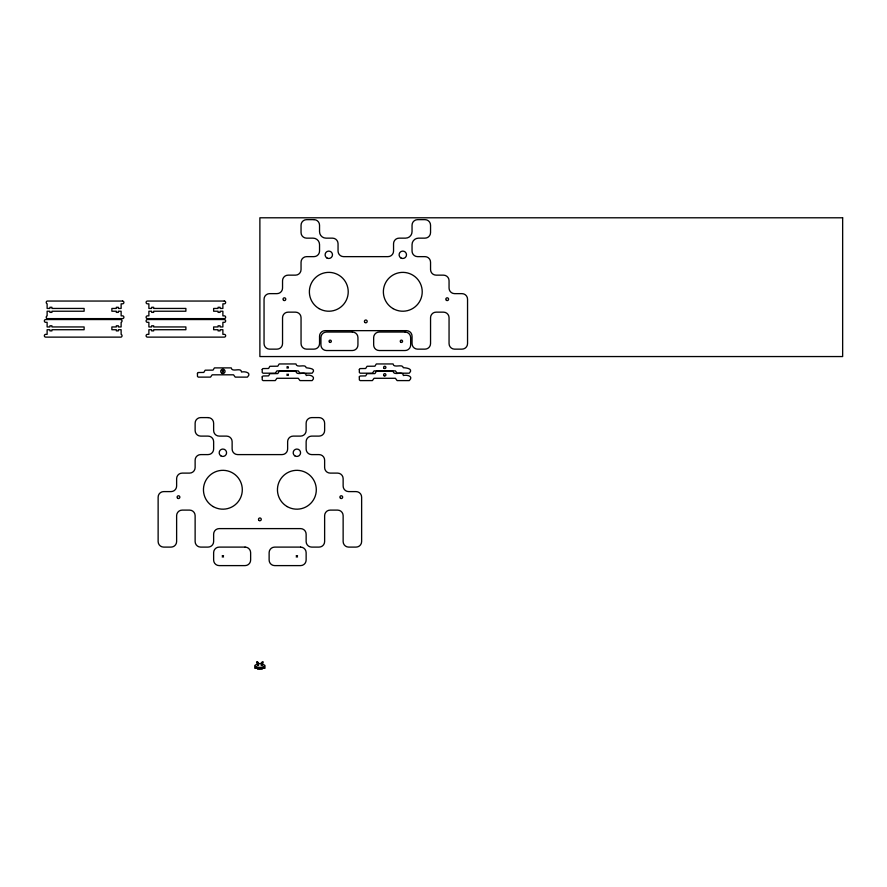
<?xml version="1.0" encoding="UTF-8"?>
<svg xmlns="http://www.w3.org/2000/svg" width="887" height="887" viewBox="0 0 887 887"><rect width="100%" height="100%" fill="white"/><g stroke="black" fill="none" stroke-linecap="round" stroke-linejoin="round"><path stroke-width="1.33" d="M222.227 371.997L223.535 370.688M286.978 368.072L288.286 366.763M286.978 375.467L288.286 374.159M222.227 557.003L223.535 555.694M296.225 557.003L297.533 555.694M286.978 366.763L288.286 368.072M286.978 374.159L288.286 375.467M222.227 370.688L223.535 371.997M296.225 555.694L297.533 557.003M222.227 555.694L223.535 557.003M197.446 373.36L197.468 376.41L198.3 377.13L210.529 377.119L212.17 374.824L233.514 374.813L235.232 377.119L247.395 377.13C252.207 372.551 244.49 371.143 241.508 372.041C241.186 366.863 232.095 372.873 231.208 367.883L214.421 367.894L213.046 370.123L205.163 370.201L203.788 372.44L198.233 372.518L197.446 373.36M262.197 369.424L262.219 372.473L263.051 373.194L275.28 373.183L276.921 370.888L298.265 370.888L299.983 373.183L312.146 373.194C317.014 368.249 308.055 368.238 306.137 367.717C305.771 363.404 296.502 368.582 295.959 363.947L279.172 363.958L277.797 366.198L269.848 366.287L268.606 368.482L262.984 368.582L262.197 369.424M262.197 376.831L262.219 379.88L263.051 380.601L275.28 380.59L276.921 378.283L298.265 378.283L299.983 380.59L312.146 380.601C316.526 376.554 309.319 374.148 306.259 375.511C305.838 370.289 296.591 376.454 295.959 371.343L279.172 371.354L277.797 373.593L269.848 373.682L268.606 375.877L262.984 375.988L262.197 376.831M359.324 369.424L359.346 372.473L360.177 373.194L372.407 373.183L374.048 370.888L395.402 370.888L397.11 373.183L409.273 373.194C413.896 368.504 405.703 367.783 403.263 367.717C402.731 363.348 393.495 368.604 393.085 363.947L376.299 363.958L374.924 366.198L367.052 366.276L365.677 368.504L360.111 368.582L359.324 369.424M359.324 376.831L359.346 379.88L360.177 380.601L372.407 380.59L374.048 378.283L395.402 378.283L397.11 380.59L409.273 380.601C414.096 376.021 406.368 374.613 403.385 375.511C403.064 370.334 393.972 376.343 393.085 371.343L376.299 371.354L374.924 373.593L367.052 373.671L365.677 375.911L360.111 375.988L359.324 376.831M842.65 217.792L259.88 217.792L259.88 356.552L842.65 356.552L842.65 217.792M313.998 219.643L306.592 219.643A5.555 5.555 0 0 0 301.048 225.198L301.048 232.594A5.555 5.555 0 0 0 306.592 238.148L313.067 238.148A6.475 6.475 0 0 1 319.542 244.624L319.542 251.099A5.555 5.555 0 0 1 313.998 256.642L306.592 256.642A5.555 5.555 0 0 0 301.048 262.197L301.048 269.593A5.555 5.555 0 0 1 295.493 275.147L288.098 275.147A5.555 5.555 0 0 0 282.543 280.691L282.543 288.098A5.555 5.555 0 0 1 276.999 293.641L269.593 293.641A5.555 5.555 0 0 0 264.049 299.196L264.049 343.602A5.555 5.555 0 0 0 269.593 349.145L276.999 349.145A5.555 5.555 0 0 0 282.543 343.602L282.543 317.701A5.555 5.555 0 0 1 288.098 312.146L295.493 312.146A5.555 5.555 0 0 1 301.048 317.701L301.048 343.602A5.555 5.555 0 0 0 306.592 349.145L313.998 349.145A5.555 5.555 0 0 0 319.542 343.602L319.542 336.195A5.555 5.555 0 0 1 325.097 330.651L406.501 330.651A5.555 5.555 0 0 1 412.045 336.195L412.045 343.602A5.555 5.555 0 0 0 417.6 349.145L424.995 349.145A5.555 5.555 0 0 0 430.55 343.602L430.55 317.701A5.555 5.555 0 0 1 436.105 312.146L443.5 312.146A5.555 5.555 0 0 1 449.055 317.701L449.055 343.602A5.555 5.555 0 0 0 454.599 349.145L462.005 349.145A5.555 5.555 0 0 0 467.549 343.602L467.549 299.196A5.555 5.555 0 0 0 462.005 293.641L454.599 293.641A5.555 5.555 0 0 1 449.055 288.098L449.055 280.691A5.555 5.555 0 0 0 443.5 275.147L436.105 275.147A5.555 5.555 0 0 1 430.55 269.593L430.55 262.197A5.555 5.555 0 0 0 424.995 256.642L417.6 256.642A5.555 5.555 0 0 1 412.045 251.099L412.045 244.624A6.475 6.475 0 0 1 418.52 238.148L424.995 238.148A5.555 5.555 0 0 0 430.55 232.594L430.55 225.198A5.555 5.555 0 0 0 424.995 219.643L417.6 219.643A5.555 5.555 0 0 0 412.045 225.198L412.045 231.673A6.475 6.475 0 0 1 405.57 238.148L399.095 238.148A5.555 5.555 0 0 0 393.551 243.692L393.551 251.099A5.555 5.555 0 0 1 387.996 256.642L343.602 256.642A5.555 5.555 0 0 1 338.047 251.099L338.047 243.692A5.555 5.555 0 0 0 332.492 238.148L326.017 238.148A6.475 6.475 0 0 1 319.542 231.673L319.542 225.198A5.555 5.555 0 0 0 313.998 219.643M122.517 301.048L47.122 301.048A1.508 1.508 0 0 0 47.122 303.82L47.122 308.443L49.894 308.443L49.894 307.29L51.934 307.29L51.934 308.443L84.121 308.443L84.121 311.226L51.934 311.226L51.934 312.379L49.894 312.379L49.894 311.226L47.122 311.226L47.122 315.85A1.508 1.508 0 0 0 47.122 318.621L122.517 318.621A1.386 1.386 0 0 0 123.903 317.236A1.386 1.386 0 0 0 122.517 315.85L121.131 315.85L121.131 311.226L118.348 311.226L118.348 312.379L116.319 312.379L116.319 311.226L111.873 311.226L111.873 308.443L116.319 308.443L116.319 307.29L118.348 307.29L118.348 308.443L121.131 308.443L121.131 303.82L122.517 303.82A1.386 1.386 0 0 0 123.903 302.434A1.386 1.386 0 0 0 122.517 301.048M224.267 301.048L147.486 301.048A1.386 1.386 0 0 0 146.1 302.434A1.386 1.386 0 0 0 147.486 303.82L148.883 303.82L148.883 308.443L151.655 308.443L151.655 307.29L153.684 307.29L153.684 308.443L185.882 308.443L185.882 311.226L153.684 311.226L153.684 312.379L151.655 312.379L151.655 311.226L148.883 311.226L148.883 315.85L147.486 315.85A1.386 1.386 0 0 0 146.1 317.236A1.386 1.386 0 0 0 147.486 318.621L224.267 318.621A1.386 1.386 0 0 0 225.653 317.236A1.386 1.386 0 0 0 224.267 315.85L222.881 315.85L222.881 311.226L220.109 311.226L220.109 312.379L218.069 312.379L218.069 311.226L213.634 311.226L213.634 308.443L218.069 308.443L218.069 307.29L220.109 307.29L220.109 308.443L222.881 308.443L222.881 303.82L224.267 303.82A1.386 1.386 0 0 0 225.653 302.434A1.386 1.386 0 0 0 224.267 301.048M121.131 319.542L45.736 319.542A1.386 1.386 0 0 0 44.35 320.939A1.386 1.386 0 0 0 45.736 322.325L47.122 322.325L47.122 326.948L49.894 326.948L49.894 325.795L51.934 325.795L51.934 326.948L84.121 326.948L84.121 329.72L51.934 329.72L51.934 330.873L49.894 330.873L49.894 329.72L47.122 329.72L47.122 334.344L45.736 334.344A1.386 1.386 0 0 0 44.35 335.729A1.386 1.386 0 0 0 45.736 337.127L121.131 337.127A1.508 1.508 0 0 0 121.131 334.344L121.131 329.72L118.348 329.72L118.348 330.873L116.319 330.873L116.319 329.72L111.873 329.72L111.873 326.948L116.319 326.948L116.319 325.795L118.348 325.795L118.348 326.948L121.131 326.948L121.131 322.325A1.508 1.508 0 0 0 121.131 319.542M224.267 319.542L147.486 319.542A1.386 1.386 0 0 0 146.1 320.939A1.386 1.386 0 0 0 147.486 322.325L148.883 322.325L148.883 326.948L151.655 326.948L151.655 325.795L153.684 325.795L153.684 326.948L185.882 326.948L185.882 329.72L153.684 329.72L153.684 330.873L151.655 330.873L151.655 329.72L148.883 329.72L148.883 334.344L147.486 334.344A1.386 1.386 0 0 0 146.1 335.729A1.386 1.386 0 0 0 147.486 337.127L224.267 337.127A1.386 1.386 0 0 0 225.653 335.729A1.386 1.386 0 0 0 224.267 334.344L222.881 334.344L222.881 329.72L220.109 329.72L220.109 330.873L218.069 330.873L218.069 329.72L213.634 329.72L213.634 326.948L218.069 326.948L218.069 325.795L220.109 325.795L220.109 326.948L222.881 326.948L222.881 322.325L224.267 322.325A1.386 1.386 0 0 0 225.653 320.939A1.386 1.386 0 0 0 224.267 319.542M352.383 332.037L326.483 332.037A5.555 5.555 0 0 0 320.928 337.581L320.928 344.988A5.555 5.555 0 0 0 326.483 350.531L352.383 350.531A5.555 5.555 0 0 0 357.938 344.988L357.938 337.581A5.555 5.555 0 0 0 352.383 332.037M405.115 332.037L379.215 332.037A5.555 5.555 0 0 0 373.66 337.581L373.66 344.988A5.555 5.555 0 0 0 379.215 350.531L405.115 350.531A5.555 5.555 0 0 0 410.659 344.988L410.659 337.581A5.555 5.555 0 0 0 405.115 332.037M208.079 417.6L200.684 417.6A5.555 5.555 0 0 0 195.129 423.154L195.129 430.55A5.555 5.555 0 0 0 200.684 436.105L208.079 436.105A5.555 5.555 0 0 1 213.634 441.648L213.634 449.055A5.555 5.555 0 0 1 208.079 454.599L200.684 454.599A5.555 5.555 0 0 0 195.129 460.153L195.129 467.549A5.555 5.555 0 0 1 189.574 473.104L182.179 473.104A5.555 5.555 0 0 0 176.624 478.647L176.624 486.054A5.555 5.555 0 0 1 171.08 491.598L163.674 491.598A5.555 5.555 0 0 0 158.13 497.152L158.13 541.558A5.555 5.555 0 0 0 163.674 547.102L171.08 547.102A5.555 5.555 0 0 0 176.624 541.558L176.624 515.657A5.555 5.555 0 0 1 182.179 510.103L189.574 510.103A5.555 5.555 0 0 1 195.129 515.657L195.129 541.558A5.555 5.555 0 0 0 200.684 547.102L208.079 547.102A5.555 5.555 0 0 0 213.634 541.558L213.634 534.151A5.555 5.555 0 0 1 219.178 528.608L300.582 528.608A5.555 5.555 0 0 1 306.137 534.151L306.137 541.558A5.555 5.555 0 0 0 311.681 547.102L319.087 547.102A5.555 5.555 0 0 0 324.631 541.558L324.631 515.657A5.555 5.555 0 0 1 330.186 510.103L337.581 510.103A5.555 5.555 0 0 1 343.136 515.657L343.136 541.558A5.555 5.555 0 0 0 348.68 547.102L356.086 547.102A5.555 5.555 0 0 0 361.63 541.558L361.63 497.152A5.555 5.555 0 0 0 356.086 491.598L348.68 491.598A5.555 5.555 0 0 1 343.136 486.054L343.136 478.647A5.555 5.555 0 0 0 337.581 473.104L330.186 473.104A5.555 5.555 0 0 1 324.631 467.549L324.631 460.153A5.555 5.555 0 0 0 319.087 454.599L311.681 454.599A5.555 5.555 0 0 1 306.137 449.055L306.137 441.648A5.555 5.555 0 0 1 311.681 436.105L319.087 436.105A5.555 5.555 0 0 0 324.631 430.55L324.631 423.154A5.555 5.555 0 0 0 319.087 417.6L311.681 417.6A5.555 5.555 0 0 0 306.137 423.154L306.137 430.55A5.555 5.555 0 0 1 300.582 436.105L293.187 436.105A5.555 5.555 0 0 0 287.632 441.648L287.632 449.055A5.555 5.555 0 0 1 282.077 454.599L237.683 454.599A5.555 5.555 0 0 1 232.128 449.055L232.128 441.648A5.555 5.555 0 0 0 226.584 436.105L219.178 436.105A5.555 5.555 0 0 1 213.634 430.55L213.634 423.154A5.555 5.555 0 0 0 208.079 417.6M245.078 547.102L219.178 547.102A5.555 5.555 0 0 0 213.634 552.656L213.634 560.052A5.555 5.555 0 0 0 219.178 565.607L245.078 565.607A5.555 5.555 0 0 0 250.633 560.052L250.633 552.656A5.555 5.555 0 0 0 245.078 547.102M300.582 547.102L274.682 547.102A5.555 5.555 0 0 0 269.127 552.656L269.127 560.052A5.555 5.555 0 0 0 274.682 565.607L300.582 565.607A5.555 5.555 0 0 0 306.137 560.052L306.137 552.656A5.555 5.555 0 0 0 300.582 547.102M257.574 661.802L256.642 661.802L256.642 662.733L258.494 662.733L258.494 663.653L261.266 663.653L261.266 662.733L263.117 662.733L263.117 661.802L262.197 661.802L262.197 663.653L264.969 665.505L264.969 668.277L264.049 668.277L264.049 666.436L263.117 666.436L263.117 668.277L260.346 668.277L260.346 669.208L262.197 669.208L262.197 667.357L257.574 667.357L257.574 669.208L259.414 669.208L259.414 668.277L256.642 668.277L256.642 666.436L255.722 666.436L255.722 668.277L254.791 668.277L254.791 665.505L257.574 663.653L257.574 661.802M258.494 664.585L257.574 664.585L257.574 665.505L258.494 665.505L258.494 664.585M262.197 664.585L261.266 664.585L261.266 665.505L262.197 665.505L262.197 664.585M213.168 506.577A19.425 19.425 0 0 0 242.306 489.746A19.425 19.425 0 0 0 213.168 472.926A19.425 19.425 0 0 0 213.168 506.577M287.166 506.577A19.425 19.425 0 0 0 316.304 489.746A19.425 19.425 0 0 0 287.166 472.926A19.425 19.425 0 0 0 287.166 506.577M220.808 455.818A3.703 3.703 0 0 0 226.573 453.013A3.703 3.703 0 0 0 221.262 449.421A3.703 3.703 0 0 0 220.808 455.818M294.806 455.818A3.703 3.703 0 0 0 300.571 453.013A3.703 3.703 0 0 0 295.26 449.421A3.703 3.703 0 0 0 294.806 455.818M221.794 373.227A2.162 2.162 0 0 0 225.043 371.343A2.162 2.162 0 0 0 221.794 369.469A2.162 2.162 0 0 0 221.794 373.227M340.586 498.35A1.386 1.386 0 0 0 342.67 497.152A1.386 1.386 0 0 0 340.586 495.955A1.386 1.386 0 0 0 340.586 498.35M259.192 520.558A1.386 1.386 0 0 0 261.266 519.35A1.386 1.386 0 0 0 259.192 518.152A1.386 1.386 0 0 0 259.192 520.558M177.788 498.35A1.386 1.386 0 0 0 179.861 497.152A1.386 1.386 0 0 0 177.788 495.955A1.386 1.386 0 0 0 177.788 498.35M283.696 300.394A1.386 1.386 0 0 0 285.78 299.196A1.386 1.386 0 0 0 283.696 297.999A1.386 1.386 0 0 0 283.696 300.394M365.023 322.546A1.386 1.386 0 0 0 367.185 321.493A1.386 1.386 0 0 0 365.189 320.152A1.386 1.386 0 0 0 365.023 322.546M446.505 300.394A1.386 1.386 0 0 0 448.589 299.196A1.386 1.386 0 0 0 446.505 297.999A1.386 1.386 0 0 0 446.505 300.394M400.946 257.995A3.703 3.703 0 0 0 406.501 254.791A3.703 3.703 0 0 0 400.946 251.586A3.703 3.703 0 0 0 400.946 257.995M326.948 257.995A3.703 3.703 0 0 0 332.492 254.791A3.703 3.703 0 0 0 326.948 251.586A3.703 3.703 0 0 0 326.948 257.995M393.085 308.621A19.425 19.425 0 0 0 422.223 291.79A19.425 19.425 0 0 0 393.085 274.97A19.425 19.425 0 0 0 393.085 308.621M319.087 308.621A19.425 19.425 0 0 0 348.225 291.79A19.425 19.425 0 0 0 319.087 274.97A19.425 19.425 0 0 0 319.087 308.621M329.609 342.282A1.153 1.153 0 0 0 331.339 341.284A1.153 1.153 0 0 0 329.609 340.286A1.153 1.153 0 0 0 329.609 342.282M400.758 342.238A1.153 1.153 0 0 0 402.565 341.362A1.153 1.153 0 0 0 400.902 340.242A1.153 1.153 0 0 0 400.758 342.238M384.182 375.822A1.153 1.153 0 0 0 385.912 374.813A1.153 1.153 0 0 0 384.182 373.815A1.153 1.153 0 0 0 384.182 375.822M384.182 368.415A1.153 1.153 0 0 0 385.912 367.418A1.153 1.153 0 0 0 384.182 366.42A1.153 1.153 0 0 0 384.182 368.415"/></g></svg>
